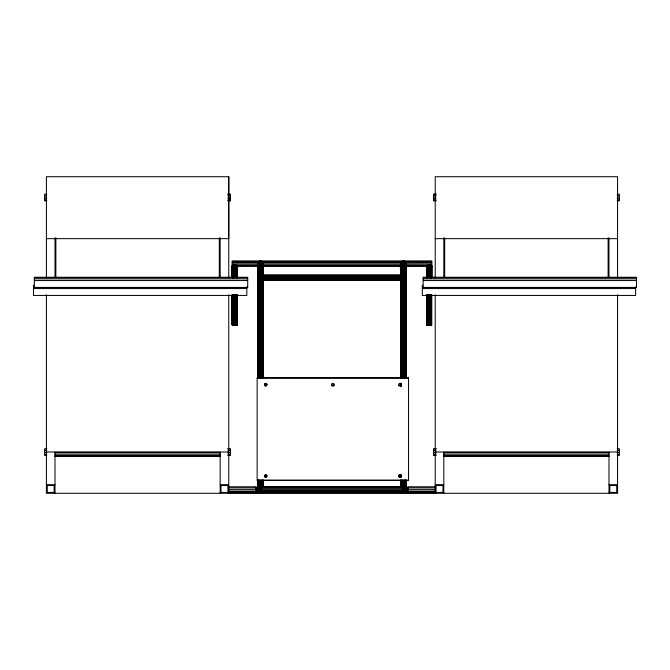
<?xml version="1.0" encoding="UTF-8"?>
<svg xmlns="http://www.w3.org/2000/svg" width="670" height="670" viewBox="0 0 670 670"><rect width="100%" height="100%" fill="white"/><g stroke="black" fill="none" stroke-linecap="round" stroke-linejoin="round"><path stroke-width="1" d="M46.406 278.058L46.406 176.721L228.763 176.721L228.763 238.654L46.406 238.654M232.222 294.926L232.205 324.908L235.363 325.235L237.339 324.958L237.289 294.834M232.934 265.111L232.239 265.982L232.23 277.439L232.205 260.948L431.773 260.948L431.74 277.447L431.773 265.546M232.398 294.708L232.322 325.009L232.322 294.808M232.8 294.817L232.658 325.101L232.666 294.926M232.674 277.882L232.683 265.395M233.369 295.093L233.177 325.168L233.202 295.244M233.219 277.698L233.227 265.312L233.93 264.675L235.647 264.675L237.364 266.065L237.096 265.647L237.096 278.092M234.173 294.959L233.847 325.218L233.889 294.951M233.905 277.204L233.93 264.675L234.492 264.692L234.517 277.221M258.352 269.432C255.161 266.367 261.526 254.843 260.597 265.437L261.476 265.613L261.87 261.451L261.024 261.04L260.597 265.437L259.709 265.613L259.315 261.451L259.298 265.831L258.947 261.752L258.93 265.245M258.017 480.407L258.009 491.772M258.025 378.274L258.042 265.722L263.151 265.722L263.151 276.149L263.176 263.838L261.87 261.451L261.886 265.831L262.246 261.752L262.255 265.245M258.21 479.678L258.21 486.981L260.597 489.552L263.176 486.655L262.983 480.465M258.226 378.533L258.168 262.941L259.148 262.833L258.36 262.506L258.352 266.015L236.384 266.065L237.339 266.082M263.059 377.269L263.134 279.273L263.176 378.316M401.146 266.015L401.154 262.506L401.941 262.833L400.962 262.941L400.953 269.08C398.097 265.923 404.454 255.035 403.382 265.437L404.27 265.613L404.663 261.451L403.817 261.04L403.382 265.437L402.503 265.613L402.109 261.451L402.092 265.831L401.732 261.752L401.724 265.245M258.009 491.671L405.97 491.772L405.97 480.407L405.97 486.655L403.382 489.552L400.802 486.655L400.802 480.407M400.819 386.615L400.819 383.483M400.819 378.274L400.828 279.273L400.92 377.269M405.953 378.274L405.936 265.722L400.828 265.722L400.828 276.149L400.844 263.385L400.953 269.08L400.802 263.838M401.003 479.678L401.003 486.981L401.774 486.839M400.911 386.222L400.911 383.089M401.02 378.533L401.02 279.516L401.305 377.821M400.828 265.722L401.037 276.341L400.962 262.941M405.769 486.721L405.777 480.465L405.97 486.655M405.853 378.307L405.97 263.838L404.663 261.451L404.68 265.831L405.032 261.752L405.048 265.245M426.631 294.926L426.614 324.908L429.763 325.235L431.74 324.958L431.698 294.834M426.731 265.839L426.731 277.422L426.639 265.982L427.577 266.057L405.651 266.065L405.618 262.506L404.831 262.833L405.811 262.941L405.677 265.906L427.594 265.889L426.639 265.982L426.639 277.439L426.614 266.065L426.882 265.647L426.916 278.084M426.807 294.708L426.723 325.009L426.731 294.808M427.2 294.817L427.058 325.101L427.075 294.926M427.083 277.882L427.083 265.395M427.778 295.093L427.586 325.168L427.611 295.244M427.628 277.698L427.636 265.312L428.331 264.675L430.056 264.675L431.773 266.065L431.044 265.111M428.574 294.959L428.247 325.218L428.289 294.951M428.314 277.204L428.331 264.675L428.901 264.692L428.917 277.221M232.44 278.1L232.473 265.647L232.515 278.084M237.004 294.901L237.113 325.05L237.18 294.783M258.159 269.08L258.168 262.941M258.612 265.605L258.62 262.112L259.918 262.163M258.98 486.839L258.009 486.655L258.218 480.465M258.98 377.897L259.198 266.057L258.042 265.722M259.608 488.547L259.642 480.197L259.608 488.547L261.576 488.547L261.593 480.189M261.786 377.821L261.987 266.057L263.151 265.722M262.673 377.821L262.908 279.507M262.916 276.375L262.941 265.915M401.414 262.112L401.405 266.476L401.414 262.112L402.41 262.339M401.774 377.897L401.992 266.057L401.037 265.915M402.402 488.547L402.435 480.197L402.402 488.547L404.37 488.547L404.387 480.189M404.579 377.821L404.781 266.057L405.936 265.722M405.208 487.643L405.224 480.323L405.208 487.643L404.069 487.433M405.467 377.821L405.735 265.915L405.853 377.855M426.849 278.1L426.882 265.647M431.405 294.901L431.514 325.05L431.589 294.783M232.875 278.109L233.227 265.312L236.343 265.312L236.409 277.69M235.505 294.951L235.363 325.235L235.22 294.959M235.589 277.204L235.647 264.675L235.078 264.692L234.977 277.221M235.865 294.934L236.075 325.201L236.209 295.261M236.292 277.707L236.343 265.312M236.51 295.227L236.678 325.134L236.786 294.942M236.845 277.874L236.895 265.395L236.937 277.899M259.709 265.613L259.726 261.208L261.459 261.208L261.476 265.613M259.726 261.208L260.144 265.479L260.161 261.04M260.094 377.855L260.597 266.107L261.987 266.057L262.204 377.897M402.503 265.613L402.519 261.208L404.253 261.208L404.27 265.613M402.519 261.208L402.938 265.479L402.955 261.04M402.888 377.855L403.382 266.107L404.781 266.057L404.998 377.897M427.276 278.109L427.636 265.312L430.751 265.312L430.818 277.69M429.906 294.951L429.763 325.235L429.621 294.959M429.989 277.204L430.056 264.675L429.487 264.692L429.386 277.221M430.266 294.934L430.483 325.201L430.617 295.261M430.693 277.707L430.751 265.312M430.919 295.227L431.086 325.134L431.195 294.942M431.254 277.874L431.296 265.395L431.346 277.899M233.487 277.455L233.562 265.01L233.621 277.472M234.835 294.967L234.592 325.243L234.542 294.967M258.05 268.703L258.05 263.385M400.844 268.703L400.844 263.385M427.887 277.455L427.971 265.01L428.029 277.472M429.244 294.967L429.001 325.243L428.951 294.967M258.017 268.419L258.05 264.281L258.36 265.077L232.205 265.077M400.811 268.419L400.844 264.281L400.962 264.7M234.358 277.213L234.492 264.692M428.767 277.213L428.901 264.692M263.017 264.7L263.134 264.281L263.025 269.08L263.176 263.838M405.819 267.355L405.928 263.385L405.961 268.134L405.626 266.894M405.702 267.539L405.97 263.838M262.883 265.906L263.017 262.941L262.037 262.833L262.824 262.506L262.833 266.015M261.576 262.339L262.565 262.112L262.573 266.476L262.824 262.506L261.828 262.565M405.434 265.488L405.618 262.506L404.621 262.565L431.773 262.514M260.144 265.479L260.446 261.007M402.938 265.479L403.24 261.007M405.048 266.116L405.358 262.112L404.069 262.163M400.802 275.973L400.802 275.152L400.894 276.023L400.802 275.152L263.176 275.152L263.084 276.023L263.176 275.152L261.024 277.615L261.024 278.469L263.176 280.269L263.084 279.231M401.129 279.097L400.802 280.269L401.129 279.097L400.962 280.228L263.017 280.228L262.858 279.105L262.565 279.884L401.414 279.884L402.955 278.469L402.955 277.615L400.802 275.152M400.894 378.542L400.802 377.495L263.176 377.495L263.084 378.357M263.084 276.199L263.176 275.152M260.739 261.007L261.04 265.479L261.459 261.208M403.533 261.007L403.834 265.479L404.253 261.208M258.017 268.134L258.352 266.894M400.811 268.134L400.953 267.355M266.97 384.438L266.4 383.55L266.97 384.22L266.4 385.987L264.767 385.702L264.466 384.655L265.529 383.391M264.466 384.882L264.767 383.835M264.466 476.135L265.529 474.645L266.97 475.474L266.4 477.241L264.767 476.956L264.466 475.909L264.767 476.956M332.622 383.391L331.558 384.655L331.859 385.702L333.493 385.987L334.062 385.317L333.493 383.55L334.062 384.438M399.722 383.391L398.658 384.655L398.96 385.702L400.593 385.987L401.154 385.317L400.593 383.55L401.154 384.438M398.658 475.909L399.722 474.645L400.593 474.804L401.154 476.571L400.593 477.241L398.96 476.956L398.96 475.089M232.205 266.065L233.168 265.881L232.331 265.839L232.322 277.422L232.239 265.982L233.068 265.99L232.205 266.065L233.034 266.065M405.811 264.7L405.618 265.077L431.773 265.077M405.626 269.432L405.811 262.941M262.565 378.316L263.017 377.763M264.466 384.655L265.529 385.912L266.97 385.091M331.859 385.702L333.493 385.761L334.062 385.091M264.767 476.73L266.4 477.015L266.97 476.345M398.96 385.702L400.593 385.761L401.154 385.091M398.96 476.956L400.593 477.015L401.154 476.345M232.331 266.04L233.168 266.057L232.239 266.082L232.934 265.571L232.984 278.125M426.639 266.082L427.334 265.571L427.393 278.125M227.909 195.648L228.763 195.112M435.215 454.243L436.069 453.707M264.767 384.052L266.4 383.768M266.97 475.692L266.4 475.022L264.767 475.089M398.96 475.306L399.722 474.871L401.154 475.692M227.909 197.365L228.763 196.88M435.215 452.476L436.069 451.99M435.215 200.807L436.069 200.347L435.215 200.263M233.554 265.906L232.683 265.789M227.909 194.392L228.763 194.066L227.909 193.923M436.069 454.964L435.215 455.29L436.069 455.424M227.909 199.09L228.763 198.797M435.215 450.558L436.069 450.265M404.362 262.339L405.358 262.112L405.367 265.605M436.069 193.923L435.215 194.066L436.069 194.392M227.909 455.424L228.763 455.29L227.909 454.964M236.895 265.789L236.234 265.998M430.944 266.065L431.773 266.065L430.425 265.906L431.296 265.789M228.763 200.263L227.909 200.347L228.763 200.807M435.215 449.093L436.069 449.009L435.215 448.548L436.069 448.548M426.614 266.065L427.468 266.082M233.847 324.59L232.205 324.908L232.205 294.967M428.247 324.59L426.614 324.908L426.614 294.967M430.643 265.998L431.505 265.94L430.425 265.906M236.51 266.082L237.364 266.065L237.364 277.43L237.339 265.982L236.401 265.881L258.327 265.889M431.74 265.982L430.81 265.881L431.647 265.839L431.673 277.413L431.647 265.839L430.643 265.739M46.766 194.133L44.681 194.133L44.681 200.807L46.766 200.807M228.403 194.133L230.488 194.133L230.488 200.807L227.909 200.807M435.575 194.133L433.49 194.133L433.49 200.807L436.069 200.807M617.212 194.133L619.298 194.133L619.298 200.807L617.212 200.807M44.681 195.648L46.766 195.648M228.403 195.648L230.488 195.648M433.49 195.648L435.575 195.648M617.212 195.648L619.298 195.648M44.681 197.968L46.766 197.968M228.403 197.968L230.488 197.968M433.49 197.968L435.575 197.968M617.212 197.968L619.298 197.968M44.681 200.003L46.766 200.003M228.403 200.003L230.488 200.003M433.49 200.003L435.575 200.003M617.212 200.003L619.298 200.003M435.215 238.654L617.572 238.654M232.205 261.459L431.773 261.459M232.205 262.514L259.374 262.514M262.506 262.514L401.472 262.514M232.205 263.838L258.327 263.838M262.506 263.838L401.472 263.838M405.651 263.838L431.773 263.838M262.506 265.077L401.472 265.077M262.506 265.889L401.472 265.889M262.506 266.065L401.472 266.065M263.017 275.194L400.962 275.194M262.565 275.538L401.414 275.538M34.363 277.648L247.691 277.648M261.024 277.615L402.955 277.615M423.172 277.648L636.5 277.648M261.024 277.908L402.955 277.908M261.024 278.192L402.955 278.192M261.024 278.469L402.955 278.469M34.363 278.854L247.691 278.854M423.172 278.854L636.5 278.854M34.363 280.546L247.691 280.546M423.172 280.546L636.5 280.546M34.363 287.422L247.691 287.422L247.691 277.263L34.363 277.263L34.363 287.497L247.691 287.497M423.172 287.422L636.5 287.422L636.5 277.263L423.172 277.263L423.172 287.497L636.5 287.497M33.5 288.552L246.828 288.552M422.309 288.552L635.637 288.552M257.154 378.056L408.549 378.056M227.909 448.548L228.763 448.548L227.909 449.009L228.763 449.093M46.766 448.758L44.681 448.758L44.681 455.424L46.766 455.424M228.403 448.758L230.488 448.758L230.488 455.424L228.403 455.424M435.575 448.758L433.49 448.758L433.49 455.424L435.575 455.424M617.212 448.758L619.298 448.758L619.298 455.424L617.212 455.424M44.681 450.265L46.766 450.265M228.403 450.265L230.488 450.265M433.49 450.265L435.575 450.265M617.212 450.265L619.298 450.265M46.406 451.99L228.763 451.99M435.215 451.99L617.572 451.99M55.007 452.401L220.162 452.401M443.816 452.401L608.971 452.401M44.681 452.585L46.766 452.585M228.403 452.585L230.488 452.585M433.49 452.585L435.575 452.585M617.212 452.585L619.298 452.585M55.007 454L220.162 454M443.816 454L608.971 454M44.681 454.62L46.766 454.62M228.403 454.62L230.488 454.62M433.49 454.62L435.575 454.62M617.212 454.62L619.298 454.62M55.007 455.332L220.162 455.332M443.816 455.332L608.971 455.332M55.007 456.203L220.162 456.203M443.816 456.203L608.971 456.203M55.007 456.513L220.162 456.513M443.816 456.513L608.971 456.513M257.154 480.172L408.549 480.172M46.406 484.678L55.007 484.678M220.162 484.678L228.763 484.678M435.215 484.678L443.816 484.678M608.971 484.678L617.572 484.678M263.218 486.655L400.76 486.655M228.763 486.788L256.292 486.788L256.292 492.659M435.215 486.788L407.687 486.788L407.687 492.659M262.179 487.056L401.799 487.056M255.873 487.5L257.958 487.5M406.02 487.5L408.105 487.5M255.873 487.827L408.105 487.827M228.763 487.928L256.292 487.928M407.687 487.928L435.215 487.928M255.873 488.681L257.958 488.681M406.02 488.681L408.105 488.681M258.009 488.974L405.97 488.974M228.763 489.661L256.292 489.661M407.687 489.661L435.215 489.661M255.873 489.745L257.958 489.745M406.02 489.745L408.105 489.745M258.009 490.113L405.97 490.113M255.873 490.607L257.958 490.607M406.02 490.607L408.105 490.607M255.873 490.934L257.958 490.934M406.02 490.934L408.105 490.934M258.009 491.077L405.97 491.077M228.763 491.194L256.292 491.194M407.687 491.194L435.215 491.194M228.763 491.797L256.292 491.797M407.687 491.797L435.215 491.797M228.763 492.659L435.215 492.659M403.884 377.855L403.382 266.107L401.992 266.057L402.193 377.821M261.091 377.855L260.597 266.107L259.198 266.057L259.399 377.821M402.151 262.565L401.154 262.506L401.405 266.476M259.357 262.565L258.36 262.506L258.545 265.488M427.745 265.998L427.083 265.789M430.483 324.615L431.74 324.858M236.075 324.615L237.339 324.858M400.593 383.768L398.96 383.835M333.493 383.768L331.859 383.835M404.998 486.839L405.769 486.981L405.769 479.678M262.204 486.839L262.975 486.981L262.975 479.678M259.617 262.339L258.62 262.112L258.93 266.116M435.215 198.797L436.069 199.09M227.909 450.265L228.763 450.558M435.215 196.88L436.069 197.365M227.909 451.99L228.763 452.476M435.215 195.112L436.069 195.648M227.909 453.707L228.763 454.243M400.962 377.763L401.414 378.316M262.858 279.105L263.017 280.228M263.084 279.407L263.176 280.269L400.802 280.269L400.802 279.449L400.962 280.228M258.168 264.7L258.277 267.539M430.056 264.675L430.14 277.196M235.647 264.675L235.74 277.196M429.487 264.692L429.545 277.221M428.105 295.118L428.247 325.218M427.46 294.85L427.586 325.168M403.817 261.04L403.834 265.479M404.337 480.197L404.37 488.547M261.024 261.04L261.04 265.479M261.543 480.197L261.576 488.547M235.078 264.692L235.137 277.221M233.704 295.118L233.847 325.218M233.051 294.85L233.177 325.168M426.966 294.666L427.058 325.101M262.565 262.112L262.573 266.476M258.243 265.915L258.511 377.821M232.565 294.666L232.658 325.101M431.505 265.647L431.505 278.092M431.514 294.683L431.514 325.05M431.044 265.571L431.053 278.117M431.061 294.834L431.086 325.134M430.416 265.01L430.425 277.464M430.45 295.102L430.483 325.201M426.681 294.875L426.723 325.009M400.92 383.525L400.928 386.649M400.995 474.218L400.995 477.342M263.017 262.941L263.025 269.08M263.059 377.855L262.958 279.516L262.958 378.533M258.009 263.838L258.126 378.307M258.201 480.465L258.21 486.721M237.105 294.683L237.113 325.05M236.644 265.571L236.652 278.117M236.661 294.834L236.678 325.134M236.008 265.01L236.024 277.464M236.041 295.102L236.075 325.201M232.281 294.875L232.322 325.009M635.637 286.827L635.637 295.428L422.309 295.428L422.309 285.11M617.572 278.058L617.572 176.721L435.215 176.721L435.215 278.058M617.572 294.775L617.572 493.279L46.406 493.279L46.406 294.775M608.971 237.867L608.971 277.43M608.971 452.225L608.971 493.279M608.117 237.867L608.117 277.363M444.679 237.867L444.679 277.363M443.816 237.867L443.816 277.43M443.816 452.225L443.816 493.279M435.215 294.775L435.215 493.279M405.735 265.915L405.752 378.533M403.382 266.107L403.382 377.83M403.382 480.156L403.382 489.552M260.597 266.107L260.597 377.83M260.597 480.156L260.597 489.552M246.828 286.827L246.828 295.428L33.5 295.428L33.5 285.11M228.763 176.721L228.763 278.058M228.763 294.775L228.763 493.279M220.162 237.867L220.162 277.43M220.162 452.225L220.162 493.279M219.299 237.867L219.299 277.363M55.861 237.867L55.861 277.363M55.007 237.867L55.007 277.43M55.007 452.225L55.007 493.279M400.811 475.197L400.802 477.283L400.819 475.147M237.247 265.839L237.222 277.43L237.247 265.839M258.779 480.331L258.771 487.643L258.754 480.323M262.431 480.323L262.414 487.643L262.406 480.331M401.573 480.331L401.565 487.643L401.548 480.323M263.134 263.385L263.168 268.134L263.134 263.385M263.017 275.429L262.858 276.643L262.565 275.973L401.414 275.973L401.129 276.651L400.962 275.429L263.017 275.429M259.072 265.655L262.322 265.814L259.072 265.655M401.866 265.655L405.116 265.814L401.866 265.655M233.152 324.824L236.51 324.95L233.152 324.824M427.552 324.824L430.919 324.95L427.552 324.824M237.339 265.982L236.51 265.99L237.364 266.065M402.109 276.735L261.87 276.735L261.87 279.273L402.109 279.273L402.109 276.735M408.549 377.83L257.154 377.83L257.154 480.398L408.549 480.398L408.549 377.83M54.144 485.532L47.26 485.532L47.26 492.417L54.144 492.417L54.144 485.532M227.909 485.532L221.025 485.532L221.025 492.417L227.909 492.417L227.909 485.532M442.954 485.532L436.069 485.532L436.069 492.417L442.954 492.417L442.954 485.532M616.718 485.532L609.834 485.532L609.834 492.417L616.718 492.417L616.718 485.532M400.894 378.366L400.802 377.495L400.802 378.316"/></g></svg>
